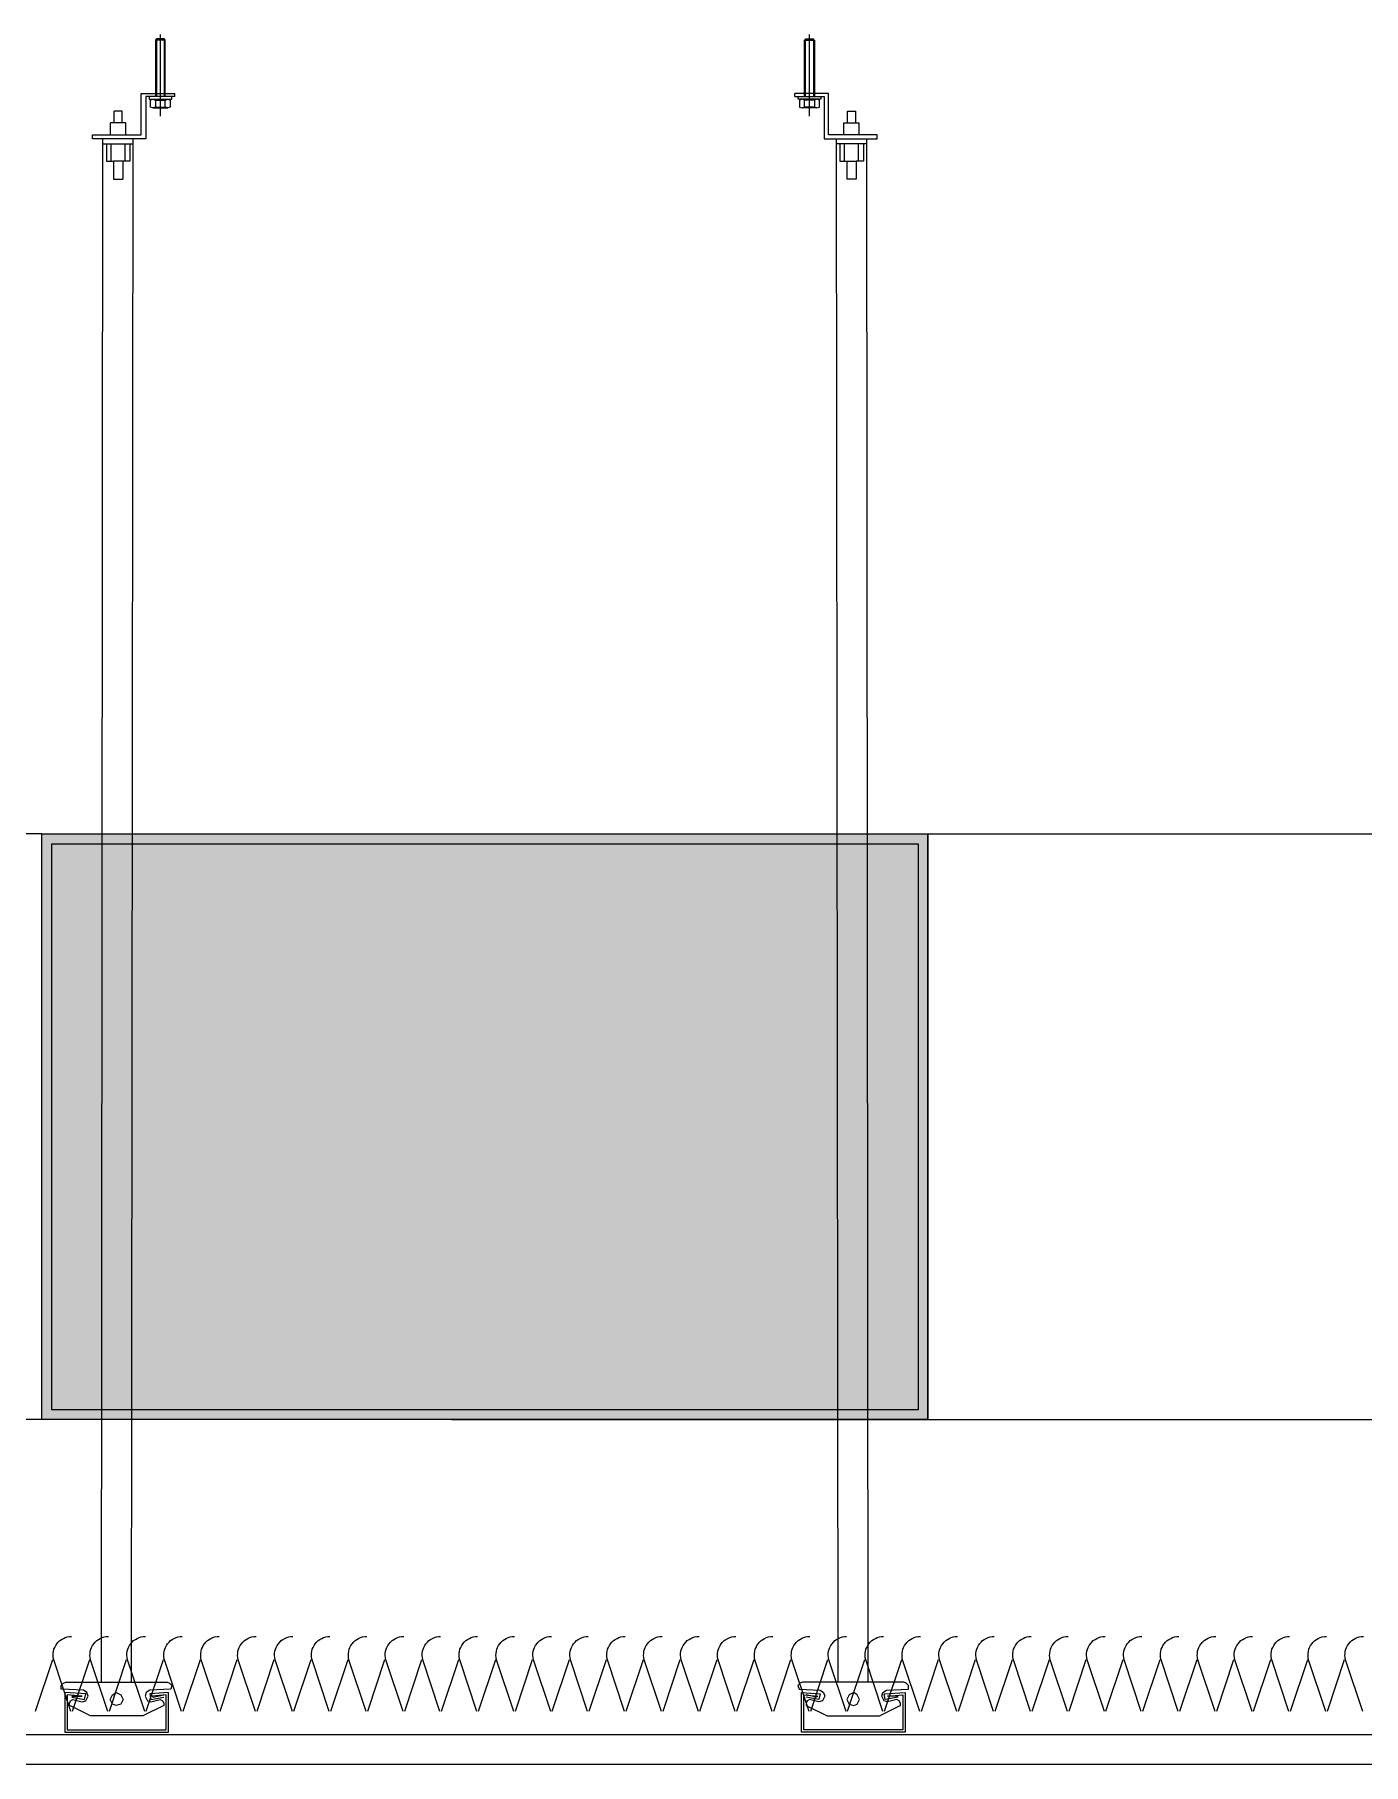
# Model space of a CAD drawing. Header units: metres. Extents: x -175 to 101, y -7 to 93.
# Drawn here: x 23.072 to 23.747, y 10.911 to 11.789 of the extents above; entities that cross this region are included whole.
import ezdxf

# ---------------------------------------------------------------- set-up
doc = ezdxf.new("R2010")
doc.units = ezdxf.units.M
for name, color, linetype, lineweight, transparency in [('DC_AISLAMIENTO', 14, 'Continuous', 9, 0.3), ('DC_SOMBREADO', 252, 'Continuous', 9, 0.4), ('DC_TRANSPARENTE', 251, 'Continuous', 9, 0.4), ('DG_CALLES', 250, 'Continuous', 9, 0.5)]:
    doc.layers.add(name, color=color, linetype=linetype, lineweight=lineweight, transparency=transparency)
doc.layers.add('DC_LINEA', color=251, linetype='Continuous', lineweight=9)

# ---------------------------------------------------------------- blocks, each defined once
blk = doc.blocks.new('anclj1')
at = {"layer": 'DC_TRANSPARENTE', "lineweight": 0}
for p, q in [((-6232.85197796675, 2496.786628010732), (-6232.85197796675, 2496.82802927558)), ((-6232.842257147428, 2496.798120043904), (-6232.859403824339, 2496.798120043904)), ((-6232.859403824339, 2496.796576232727), (-6232.859403824339, 2496.798120043904)), ((-6232.859403824339, 2496.796576232727), (-6232.844551955401, 2496.796576232727)), ((-6232.844551955401, 2496.796576232727), (-6232.844551955401, 2496.774984088608)), ((-6232.842257147428, 2496.777077140302), (-6232.842257147428, 2496.798120043904)), ((-6232.832627669063, 2496.783124046439), (-6232.832627669063, 2496.789108933025)), ((-6232.832627669063, 2496.789108933025), (-6232.828466904418, 2496.789108933025)), ((-6232.828466904418, 2496.783124046439), (-6232.828466904418, 2496.789108933025)), ((-6232.834442623295, 2496.777077140302), (-6232.834442623295, 2496.783124046439)), ((-6232.834442623295, 2496.783124046439), (-6232.826651950186, 2496.783124046439)), ((-6232.826651950186, 2496.777077140302), (-6232.826651950186, 2496.783124046439)), ((-6232.844551955401, 2496.774984088608), (-6232.828327757462, 2496.774984088608)), ((-6232.817533660694, 2496.777077140302), (-6232.842257147428, 2496.777077140302)), ((-6232.8228126634, 2496.772516217375), (-6232.838271925349, 2496.772516217375)), ((-6232.836496518357, 2496.772516217375), (-6232.836496518357, 2496.763706102621)), ((-6232.834097830186, 2496.763706102621), (-6232.834097830186, 2496.772516217375)), ((-6232.828327757462, 2496.774984088608), (-6232.817533660694, 2496.774984088608)), ((-6232.826986758563, 2496.763706102621), (-6232.826986758563, 2496.772516217375)), ((-6232.824588070392, 2496.772516217375), (-6232.824588070392, 2496.763706102621)), ((-6232.817533660694, 2496.774984088608), (-6232.817533660694, 2496.777077140302)), ((-6232.836496518357, 2496.763706102621), (-6232.83291737341, 2496.763706102621)), ((-6232.833658391278, 2496.763701181541), (-6232.828167215339, 2496.763706102621)), ((-6232.83291737341, 2496.763706102621), (-6232.83291737341, 2496.754498901819)), ((-6232.824588070392, 2496.763706102621), (-6232.828167215339, 2496.763706102621)), ((-6232.828167215339, 2496.763706102621), (-6232.828167215339, 2496.754498901819)), ((-6232.828167215339, 2496.754498901819), (-6232.83291737341, 2496.754498901819))]:
    blk.add_line(p, q, dxfattribs=at)
for points in [[(-6232.854486185251, 2496.796575925206), (-6232.854486185251, 2496.796579000417), (-6232.854486185251, 2496.796589763653), (-6232.854486185251, 2496.796628972586), (-6232.854486185251, 2496.796781964305), (-6232.854486185251, 2496.797365485482), (-6232.854486185251, 2496.799445865332), (-6232.854486185251, 2496.805759272327), (-6232.854486185251, 2496.822294001125), (-6232.854486185251, 2496.824374380975), (-6232.854486185251, 2496.82495713335), (-6232.854486185251, 2496.825110893871), (-6232.854486185251, 2496.825150102803), (-6232.854486185251, 2496.825160097238), (-6232.854486185251, 2496.825163941251), (-6232.854486185251, 2496.825164710053), (-6232.854484647644, 2496.825165478856), (-6232.854480803632, 2496.825172398079), (-6232.854464658777, 2496.825196230961), (-6232.85440930499, 2496.825279261641), (-6232.854238630812, 2496.825532966502), (-6232.854068725435, 2496.825786671361), (-6232.854012602845, 2496.825869702042), (-6232.85399645799, 2496.825893534923), (-6232.853992613977, 2496.825899685344), (-6232.853991845174, 2496.825901222949), (-6232.853991076373, 2496.825901222949), (-6232.85399030757, 2496.825901222949), (-6232.853988001162, 2496.825901222949), (-6232.853979544333, 2496.825901222949), (-6232.853945717018, 2496.825901222949), (-6232.853818095787, 2496.825901222949), (-6232.853362195841, 2496.825901222949), (-6232.851978351152, 2496.825901222949), (-6232.850593737659, 2496.825901222949), (-6232.850137837714, 2496.825901222949), (-6232.850010216483, 2496.825901222949), (-6232.849976389168, 2496.825901222949), (-6232.849967932339, 2496.825901222949), (-6232.849965625931, 2496.825901222949), (-6232.849964857128, 2496.825901222949), (-6232.849964088326, 2496.825901222949), (-6232.849963319523, 2496.825899685344), (-6232.849959475509, 2496.825893534923), (-6232.849944099457, 2496.825869702042), (-6232.849887976868, 2496.825786671361), (-6232.849717302689, 2496.825532966502), (-6232.849547397313, 2496.825279261641), (-6232.849491274724, 2496.825196230961), (-6232.849475129869, 2496.825172398079), (-6232.849471285856, 2496.825165478856), (-6232.849470517053, 2496.825164710053), (-6232.84946974825, 2496.825163941251), (-6232.84946974825, 2496.825160097238), (-6232.84946974825, 2496.825150102803), (-6232.84946974825, 2496.825110893871), (-6232.84946974825, 2496.82495713335), (-6232.84946974825, 2496.824374380975), (-6232.84946974825, 2496.822294001125), (-6232.84946974825, 2496.805759272327), (-6232.84946974825, 2496.799445865332), (-6232.84946974825, 2496.797365485482), (-6232.84946974825, 2496.796781964305), (-6232.84946974825, 2496.796628972586), (-6232.84946974825, 2496.796589763653), (-6232.84946974825, 2496.796579000417), (-6232.84946974825, 2496.796575925206)], [(-6232.853991076373, 2496.796575925206), (-6232.853991076373, 2496.796579000417), (-6232.853991076373, 2496.796589763653), (-6232.853991076373, 2496.796628972586), (-6232.853991076373, 2496.796781964305), (-6232.853991076373, 2496.797365485482), (-6232.853991076373, 2496.799445865332), (-6232.853991076373, 2496.805759272327), (-6232.853991076373, 2496.822294001125), (-6232.853991076373, 2496.824374380975), (-6232.853991076373, 2496.82495713335), (-6232.853991076373, 2496.825110893871), (-6232.853991076373, 2496.825150102803), (-6232.853991076373, 2496.825160097238), (-6232.853991076373, 2496.825163941251), (-6232.85399030757, 2496.825163941251), (-6232.853988001162, 2496.825163941251), (-6232.853979544333, 2496.825163941251), (-6232.853945717018, 2496.825163941251), (-6232.853818095787, 2496.825163941251), (-6232.853362195841, 2496.825163941251), (-6232.851978351152, 2496.825163941251), (-6232.850593737659, 2496.825163941251), (-6232.850137837714, 2496.825163941251), (-6232.850010216483, 2496.825163941251), (-6232.849976389168, 2496.825163941251), (-6232.849967932339, 2496.825163941251), (-6232.849965625931, 2496.825163941251), (-6232.849965625931, 2496.825160097238), (-6232.849965625931, 2496.825150102803), (-6232.849965625931, 2496.825110893871), (-6232.849965625931, 2496.82495713335), (-6232.849965625931, 2496.824374380975), (-6232.849965625931, 2496.822294001125), (-6232.849965625931, 2496.805759272327), (-6232.849965625931, 2496.799445865332), (-6232.849965625931, 2496.797365485482), (-6232.849965625931, 2496.796781964305), (-6232.849965625931, 2496.796628972586), (-6232.849965625931, 2496.796589763653), (-6232.849965625931, 2496.796579000417), (-6232.849965625931, 2496.796575925206)], [(-6232.84946974825, 2496.794731567756), (-6232.84946974825, 2496.794730798954), (-6232.84946974825, 2496.79122121506), (-6232.84946974825, 2496.791220446258), (-6232.849470517053, 2496.791220446258), (-6232.854484647644, 2496.791220446258), (-6232.854486185251, 2496.791220446258), (-6232.854486185251, 2496.79122121506), (-6232.854486185251, 2496.794730798954), (-6232.854486185251, 2496.794731567756), (-6232.855743946312, 2496.79516363482), (-6232.855743946312, 2496.795164403623), (-6232.855743946312, 2496.79516363482), (-6232.857000938572, 2496.794731567756), (-6232.857000938572, 2496.794730798954), (-6232.857000938572, 2496.79122121506), (-6232.857000938572, 2496.791220446258), (-6232.857000938572, 2496.791219677456), (-6232.855743946312, 2496.79078761039), (-6232.854486185251, 2496.791219677456), (-6232.854486185251, 2496.791220446258)], [(-6232.84946974825, 2496.791220446258), (-6232.84946974825, 2496.791219677456), (-6232.848212755991, 2496.79078761039), (-6232.848214293596, 2496.79078761039), (-6232.855741639904, 2496.79078761039), (-6232.855743946312, 2496.79078761039)], [(-6232.848212755991, 2496.79078761039), (-6232.846955763731, 2496.791219677456), (-6232.846954994929, 2496.791220446258), (-6232.846954994929, 2496.79122121506), (-6232.846954994929, 2496.794730798954), (-6232.846954994929, 2496.794731567756), (-6232.846955763731, 2496.794731567756), (-6232.848212755991, 2496.79516363482), (-6232.848212755991, 2496.795164403623), (-6232.848212755991, 2496.79516363482), (-6232.84946974825, 2496.794731567756), (-6232.849470517053, 2496.794731567756), (-6232.854484647644, 2496.794731567756), (-6232.854486185251, 2496.794731567756)], [(-6232.837374104388, 2495.990922240069), (-6232.838208490545, 2496.774984088608)], [(-6232.822088509959, 2495.990916133701), (-6232.822761499319, 2496.774984088608)], [(-6232.806985978396, 2495.983234814021), (-6232.813490723514, 2495.982052133089), (-6232.81408206398, 2495.985008835416), (-6232.803437935605, 2495.985600175882), (-6232.803437935605, 2495.965494600062), (-6232.856067237015, 2495.965494600062), (-6232.856067237015, 2495.985600175882), (-6232.84660578957, 2495.985008835416), (-6232.847197130036, 2495.982052133089), (-6232.853701875154, 2495.983234814021)], [(-6232.806985978396, 2495.983826154486), (-6232.812308042584, 2495.983826154486), (-6232.804620616535, 2495.984417494951), (-6232.804620616535, 2495.966677280992), (-6232.854884556084, 2495.966677280992), (-6232.854884556084, 2495.984417494951), (-6232.847788470501, 2495.983826154486), (-6232.848379810966, 2495.983234814021), (-6232.853701875154, 2495.984417494951)]]:
    blk.add_lwpolyline(points, dxfattribs=at)
for points in [[(-6232.85775005983, 2496.796576232727), (-6232.846205719909, 2496.796576232727), (-6232.846205719909, 2496.795164711144), (-6232.846208026317, 2496.795164711144), (-6232.857747753423, 2496.795164711144), (-6232.85775005983, 2496.795164711144)], [(-6232.829456916077, 2495.973773366576), (-6232.816447425841, 2495.973773366576), (-6232.806985978396, 2495.978504090298), (-6232.805803297466, 2495.979095430764), (-6232.805803297466, 2495.980278111694), (-6232.806394637931, 2495.981460792625), (-6232.807577318862, 2495.982052133089), (-6232.812308042584, 2495.980869452159), (-6232.81408206398, 2495.981460792625), (-6232.815264744911, 2495.983826154486), (-6232.814673404445, 2495.985600175882), (-6232.81289938305, 2495.986782856812), (-6232.801663914208, 2495.987374197277), (-6232.801663914208, 2495.989148218673), (-6232.802846595138, 2495.990330899604), (-6232.80402927607, 2495.990922240069), (-6232.829456916077, 2495.990922240069), (-6232.855475896549, 2495.990922240069), (-6232.85665857748, 2495.990330899604), (-6232.85784125841, 2495.989148218673), (-6232.857249917945, 2495.987374197277), (-6232.84660578957, 2495.986782856812), (-6232.844831768174, 2495.985600175882), (-6232.844240427709, 2495.983826154486), (-6232.84542310864, 2495.981460792625), (-6232.847197130036, 2495.980869452159), (-6232.851927853758, 2495.982052133089), (-6232.853110534688, 2495.981460792625), (-6232.853701875154, 2495.980278111694), (-6232.853701875154, 2495.979095430764), (-6232.843057746779, 2495.973773366576)], [(-6232.82650021375, 2495.982052133089), (-6232.827682894681, 2495.984417494951), (-6232.829456916077, 2495.985600175882), (-6232.831822277938, 2495.984417494951), (-6232.833004958869, 2495.982052133089), (-6232.831822277938, 2495.979686771228), (-6232.829456916077, 2495.979095430764), (-6232.827682894681, 2495.979686771228)]]:
    blk.add_lwpolyline(points, close=True, dxfattribs=at)
blk = doc.blocks.new('AISLM1')
at = {"layer": 'DC_AISLAMIENTO'}
for p, q in [((-6235.43963213297, 2491.679832789976), (-6235.418665479358, 2491.743185911822)), ((-6235.417132101164, 2491.743185946016), (-6235.396165445154, 2491.679832815769))]:
    blk.add_line(p, q, dxfattribs=at)
blk.add_arc((-6235.440398822555, 2491.749009336669), 0.02250001074245419, 345.0000170046069, 90.00002000331682, dxfattribs=at)
blk = doc.blocks.new('ceiling')
at = {"layer": 'DG_CALLES', "linetype": 'Continuous', "true_color": 0xffffff, "transparency": 33554687}
h = blk.add_hatch(color=7, dxfattribs=at)
h.dxf.hatch_style = 1
h.paths.add_polyline_path([(-6232.918379520052, 2492.082504550265), (-6233.368379520051, 2492.082504550265), (-6233.368379520051, 2491.785004574604), (-6232.918379520052, 2491.785004574604)])
at = {"layer": 'DC_LINEA', "linetype": 'Continuous'}
for p, q in [((-6233.368379520051, 2492.082504550265), (-6233.451861359409, 2492.082504548743)), ((-6233.368379520051, 2491.785004574604), (-6233.451861353985, 2491.785004573082)), ((-6227.518379520068, 2491.62476502817), (-6233.518379519985, 2491.624765028172)), ((-6227.518379520068, 2491.60976502817), (-6233.539014545277, 2491.609765028172))]:
    blk.add_line(p, q, dxfattribs=at)
for points in [[(-6233.368379520051, 2492.082504550265), (-6232.918379520052, 2492.082504550265), (-6232.918379520052, 2491.785004574604), (-6233.368379520051, 2491.785004574604)], [(-6233.363379520051, 2492.077504550265), (-6232.923379520052, 2492.077504550265), (-6232.923379520052, 2491.790004574605), (-6233.363379520051, 2491.790004574605)]]:
    blk.add_lwpolyline(points, close=True, dxfattribs=at)
at = {"layer": 'DC_TRANSPARENTE', "linetype": 'Continuous'}
for p, q in [((-6233.160405089324, 2492.082504550265), (-6232.918379520052, 2492.082504550265)), ((-6232.918379520052, 2491.785004574604), (-6232.918379520052, 2492.082504550265)), ((-6233.160149736051, 2491.785004574604), (-6232.918379520052, 2491.785004574604))]:
    blk.add_line(p, q, dxfattribs=at)
at = {"layer": 'DC_TRANSPARENTE', "linetype": 'Continuous', "transparency": 33554508}
for p, q in [((-6232.918379520052, 2492.082504550265), (-6227.518379520068, 2492.082504550266)), ((-6232.918379520052, 2491.785004574604), (-6227.518379520069, 2491.785004574605))]:
    blk.add_line(p, q, dxfattribs=at)
at = {"layer": 'DC_AISLAMIENTO', "linetype": 'Continuous', "xscale": -0.4166664258867374, "yscale": 0.4166664258867374, "zscale": 0.4166664258867374}
for p in [(-8831.452044179925, 1453.437236122591), (-8831.433294160706, 1453.437236107869), (-8831.414544141484, 1453.437236093147), (-8831.395794122262, 1453.437236078426), (-8831.377044103043, 1453.437236063704), (-8831.358294083007, 1453.437236048982), (-8831.339544063785, 1453.437236034261), (-8831.320794044566, 1453.437236019539), (-8831.302044025344, 1453.437236004817), (-8831.283294006122, 1453.437235990096), (-8831.264543986903, 1453.437235975374), (-8831.24579396768, 1453.437235960652), (-8831.227043948458, 1453.437235945931), (-8831.20829392924, 1453.437235931209), (-8831.189543910017, 1453.437235916487), (-8831.170793890795, 1453.437235901766), (-8831.152043871576, 1453.437235887044), (-8831.13329385154, 1453.437235872322), (-8831.114543832318, 1453.437235857601), (-8831.0957938131, 1453.437235842879), (-8831.077043793877, 1453.437235828157), (-8831.058293774655, 1453.437235813436), (-8831.039543755436, 1453.437235798714), (-8831.020793736214, 1453.437235783992), (-8831.002043716991, 1453.437235769271), (-8830.983293697773, 1453.437235754549), (-8830.96454367855, 1453.437235739827), (-8830.945793659328, 1453.437235725106), (-8830.92704364011, 1453.437235710384), (-8830.908293627435, 1453.437235695662), (-8830.889543608213, 1453.437235680941), (-8830.870793588994, 1453.437235666219), (-8830.852043569772, 1453.437235651497), (-8830.83329355055, 1453.437235636776), (-8830.81454353133, 1453.437235622054), (-8830.795793512109, 1453.437235607332)]:
    blk.add_blockref('AISLM1', p, dxfattribs=at)
at = {"layer": 'DC_LINEA', "linetype": 'Continuous', "xscale": -1}
blk.add_blockref('anclj1', (-12466.16021590924, -4.339355015732508), dxfattribs=at)
at = {"layer": 'DC_LINEA', "linetype": 'Continuous'}
blk.add_blockref('anclj1', (-0.1265431308675034, -4.339355015732508), dxfattribs=at)

msp = doc.modelspace()

# ---------------------------------------------------------------- block references
at = {"layer": 'DC_SOMBREADO', "linetype": 'Continuous'}
msp.add_blockref('ceiling', (6256.443849064346, -2480.699182467398), dxfattribs=at)

doc.saveas('drawing.dxf')
